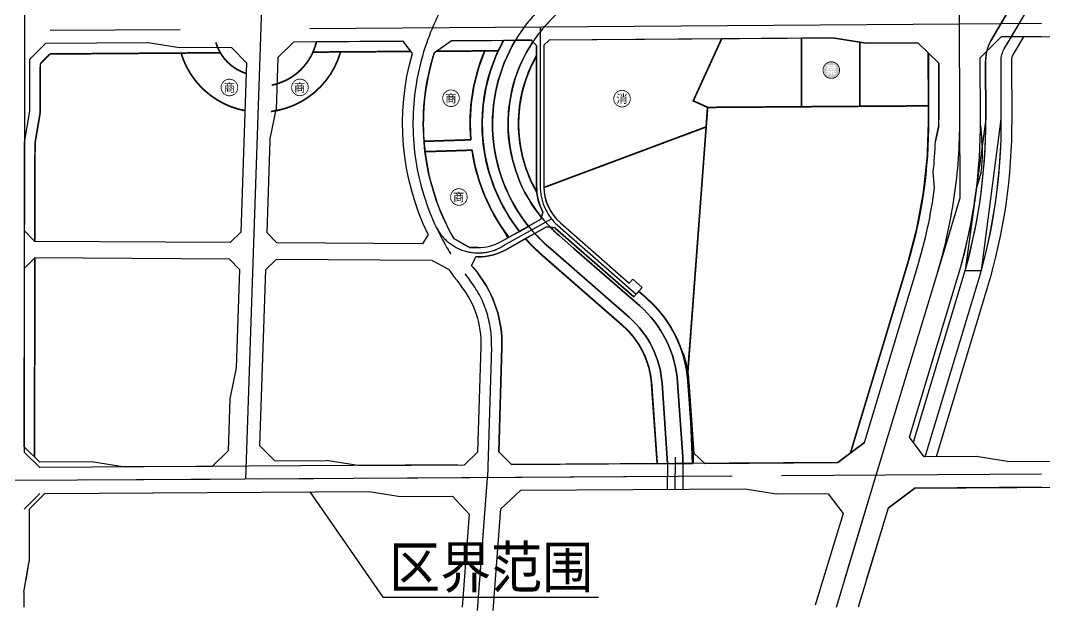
# Model space of a CAD drawing. Header units: inches. Extents: x 14633 to 228805, y -943 to 210487.
# Drawn here: x 216483 to 217468, y 204334 to 204903 of the extents above; entities that cross this region are included whole.
import ezdxf

# ---------------------------------------------------------------- set-up
doc = ezdxf.new("R2010")
doc.units = ezdxf.units.IN
doc.header["$LTSCALE"] = 10
doc.header["$MEASUREMENT"] = 0
doc.linetypes.add('CENTER', pattern=[2, 1.25, -0.25, 0.25, -0.25])
doc.linetypes.add('DASHEDX2', pattern=[1.5, 1, -0.5])
for name, color, linetype in [('0符号', 7, 'Continuous'), ('1名称', 7, 'Continuous'), ('1地块界线', 7, 'DASHEDX2'), ('1河流-岸线', 4, 'Continuous'), ('1河道中心线', 3, 'Continuous'), ('1道路中线', 7, 'CENTER'), ('1道路红线', 7, 'Continuous'), ('B-C', 233, 'Continuous'), ('B-C21', 220, 'Continuous'), ('B-E1', 151, 'Continuous'), ('B-G12', 102, 'Continuous'), ('B-G22', 122, 'Continuous'), ('B-R21', 51, 'Continuous'), ('B-R22', 21, 'Continuous'), ('B-R22-N', 21, 'Continuous'), ('B-R24', 72, 'Continuous'), ('B-U9', 200, 'Continuous'), ('Error_Layer', 7, 'Continuous'), ('g规划电缆隧道', 1, 'Continuous'), ('绿地-G22', 3, 'Continuous')]:
    doc.layers.add(name, color=color, linetype=linetype)
doc.styles.add('宋体', font='', dxfattribs={"width": 0.9})
doc.styles.add('黑体', font='simhei.ttf')
doc.styles.get('宋体').set_extended_font_data('SimSun')

# ---------------------------------------------------------------- blocks, each defined once
blk = doc.blocks.new('U9-消防站')
at = {"color": 7, "const_width": 0.4}
blk.add_lwpolyline([(2.831574044778677, -2.82527669954834, 102.191606915449), (2.718849657906389, -2.933914882503814, 0.009785539440899585)], format="xyb", close=True, dxfattribs=at)
at = {"color": 7, "style": '黑体'}
blk.add_text('消', height=4, dxfattribs=at).set_placement((-2.802977080490678, -2.081554808175497))
blk = doc.blocks.new('R-农贸市场')
h = blk.add_hatch(color=7)
h.paths.add_polyline_path([(2.718849657875694, -2.933914882519161, 0.009785539440899587), (2.831574044748663, -2.825276699564938, 102.1916069154491)])
h.paths.add_polyline_path([(0.9390161916741135, 2.336235273533816), (0.9390161916741135, 2.516866480719386), (1.661541020416394, 2.5168664807195), (1.661541020416394, 2.33623527353393), (2.3041143312239, 2.33623527353393), (2.3041143312239, 1.767691145999038), (1.661541020416394, 1.767691145999038), (1.661541020416394, 1.587059938813468), (0.9390161916741135, 1.587059938813468), (0.9390161916741135, 1.767691145999038), (-1.015354246726929, 1.767691145999038), (-1.015354246726929, 1.587059938813582), (-1.740840242800004, 1.587059938813582), (-1.740840242800004, 1.767691145999038), (-2.324190206989442, 1.767691145999038), (-2.324190206989442, 2.336235273534044), (-1.740840242800004, 2.336235273534044), (-1.740840242800004, 2.516866480719614), (-1.015354246726929, 2.5168664807195), (-1.015354246726929, 2.336235273533816)], flags=16)
h.paths.add_polyline_path([(1.383191291310709, 1.427156902944375), (1.575667167819915, 1.495263751555399), (1.60527884112912, 1.530797759526308), (2.3041143312239, 1.530797759526308), (2.265619155922195, 1.287982038391533), (2.188628805318444, 1.104389663875168), (2.114599622045603, 1.018515811278689), (1.951735418845487, 0.926719624020393), (1.732609036357985, 0.8882244487185744), (-2.262005693040237, 0.8852632813876653), (-2.262005693040237, 1.427156902944375)], flags=16)
h.paths.add_polyline_path([(0.09508350236455954, 0.698709739540277), (0.09508350236455954, 0.5802630463039122), (0.213530195601038, 0.4973503610384569), (0.515569263353882, 0.4973503610384569), (0.515569263353882, 0.01764125343095202), (-0.1891885614031708, 0.01764125343083833), (-0.4260819478757867, 0.05021409407083866), (-0.5682179797593108, 0.1449714486599305), (-0.6126354897230613, 0.295990982536523), (-0.6126354897230613, 0.698709739540277)], flags=16)
h.paths.add_polyline_path([(-1.415111836399774, 0.698709739540277), (-1.415111836399774, 0.5802630463039122), (-1.296665143163409, 0.4973503610384569), (-1.015354246726929, 0.4973503610384569), (-1.015354246726929, 0.01764125343095202), (-1.699383900167732, 0.01764125343095202), (-1.936277286640006, 0.05021409407083866), (-2.078413318523758, 0.1449714486600442), (-2.122830828487508, 0.295990982536523), (-2.122830828487508, 0.698709739540277)], flags=16)
h.paths.add_polyline_path([(0.9182880203577497, 0.4973503610384569), (1.217365920779798, 0.4973503610384569), (1.321006777361617, 0.5802630463039122), (1.321006777361617, 0.698709739540277), (2.025764602118329, 0.698709739540277), (2.025764602118329, 0.295990982536523), (1.978385924823783, 0.1420102813292488), (1.833288725609123, 0.04725292674004322), (1.605278841129461, 0.01764125343083833), (0.9182880203577497, 0.01764125343095202)], flags=16)
h.paths.add_polyline_path([(0.3527050601538804, -0.08599960315098087), (0.3527050601537667, -0.3258541569547333), (2.286347327238445, -0.3258541569547333), (2.286347327238445, -0.8884759498276935), (0.3527050601537667, -0.8884759498276935), (0.3527050601538804, -2.117360392155661), (-0.3698197685883997, -2.117360392155661), (-0.3698197685883997, -0.8884759498276935), (-2.303462035672965, -0.8884759498276935), (-2.303462035672965, -0.3258541569547333), (-0.3698197685883997, -0.3258541569547333), (-0.3698197685883997, -0.08599960315098087)], flags=16)
h.paths.add_polyline_path([(-0.7162763463048805, -1.110563499645991), (-0.9768590714251104, -1.830127161057476), (-1.08049992800693, -1.972263192941114), (-1.252247633199886, -2.055175878206569), (-1.477296350348411, -2.081826384184751), (-2.1850153424366, -2.081826384184751), (-2.1850153424366, -1.554738599282587), (-1.740840242800004, -1.554738599282587), (-1.628315884225458, -1.483670583340995), (-1.477296350348979, -1.110563499645991)], flags=16)
h.paths.add_polyline_path([(0.6754722992230882, -1.110563499645991), (1.439453470598096, -1.110563499645991), (1.543094327179915, -1.394835563413494), (1.667463355078212, -1.531049260635427), (1.70299736304969, -1.534010427966336), (2.126444291369353, -1.534010427966223), (2.126444291369353, -2.081826384184751), (1.341734948677868, -2.081826384184751), (1.131492068183206, -2.046292376213728), (0.9804725343069549, -1.936729184970091), (0.8975598490413859, -1.776826149100657)], flags=16)
at = {"color": 7, "const_width": 0.4}
blk.add_lwpolyline([(2.831574044748663, -2.825276699564938, 102.191606915449), (2.718849657875694, -2.933914882519161, 0.009785539440899585)], format="xyb", close=True, dxfattribs=at)

msp = doc.modelspace()

# ---------------------------------------------------------------- linework, layer by layer
at = {"layer": '0符号', "color": 8, "const_width": 0.7999999999999999}
for points in [[(216689.7356100708, 204832.3364840958, 102.191606915449), (216689.5101612738, 204832.1192077541, 0.009785539440899585)], [(216757.5972609746, 204832.4438478047, 102.191606915449), (216757.3718121775, 204832.226571463, 0.009785539440899585)], [(216902.9811418066, 204821.984782867, 102.191606915449), (216902.7556930096, 204821.7675065252, 0.009785539440899585)], [(216910.5704234445, 204726.8544856083, 102.191606915449), (216910.3449746475, 204726.6372092666, 0.009785539440899585)]]:
    msp.add_lwpolyline(points, format="xyb", close=True, dxfattribs=at)
at = {"layer": '1地块界线', "color": 8, "ltscale": 20, "const_width": 1.6, "flags": 128}
for points in [[(216947.7768521766, 204883.3495805004, 0.3003212768194372), (216963.1215958853, 204699.4200624277)], [(216670.9762884181, 204881.406147008, 0.2466108556702925), (216700.1683472338, 204851.4255988281)], [(216724.8063776701, 204840.2581952106, 0.296490186618853), (216767.7636572453, 204882.0856969759)], [(216916.3662510301, 204787.5941858488, -0.1221719679195241), (216929.7621982042, 204873.2228520524)], [(216637.5056024866, 204871.1709008252, 0.2789438359681304), (216698.9635859801, 204815.6575208301)], [(216723.9494165806, 204814.8159335186, 0.3010005241659656), (216791.0433435173, 204872.2488985872)], [(216979.6752540324, 204868.6871488628, 0.2665932928710775), (216979.9947978953, 204736.768815791, 0.2665932928710775)], [(217281.7141837722, 204485.9551103515), (217336.6608851239, 204668.0085587711, 0.07440860931573548), (217356.9176235776, 204807.1395723825), (217356.6635652937, 204871.2201223933)], [(216952.9703225593, 204693.6938363863, -0.128635227667514), (216917.5260293065, 204777.6264999269, -0.128635227667514)], [(216968.9735177573, 204692.3879217042, 0.03275106608001721), (216984.4954402609, 204676.9107359415), (216986.3645884059, 204675.276398321), (217062.418190306, 204608.7769808774, -0.1982021969813664), (217090.4134698483, 204552.4120680613), (217095.7664791406, 204475.6858781482)], [(217077.9296085532, 204641.706675482), (217085.4565329651, 204635.1253160718, -0.1982021969813664), (217125.3285977678, 204554.8480160004), (217130.3881892731, 204482.3274658726)]]:
    msp.add_lwpolyline(points, format="xyb", dxfattribs=at)
for points in [[(217144.2927226496, 204818.8176421794), (217130.4632876101, 204825.1351172378), (217157.7298362303, 204884.8236730944)], [(217234.4664630654, 204885.3624448754), (217234.4664630654, 204819.4507578863)], [(216883.6050019465, 204872.898779587), (216942.7204131515, 204873.3138324629)], [(217290.8043493165, 204881.7269699653), (217290.8043493165, 204819.8463098564)], [(216502.0968594672, 204861.017776023), (216511.3135869989, 204870.2848990553)], [(216675.3042903431, 204871.4362876978), (216511.3135869989, 204870.2848990553)], [(216764.4603858024, 204872.062258034), (216858.7351002161, 204872.7241665034)], [(216502.0236157766, 204814.3073581641), (216502.0968594672, 204861.017776023)], [(216496.9765685023, 204784.3073581641), (216502.0236157766, 204814.3073581641)], [(217356.8654066573, 204820.3101288443), (217144.2927226496, 204818.8176421794), (217124.8647062462, 204559.9145022566)], [(216986.6851492257, 204741.648154537), (217142.8835113792, 204800.0381015847)], [(216916.3662510301, 204787.5941858488), (216871.3341941769, 204786.1359721164)], [(216496.8283594954, 204689.788573129), (216496.9765685023, 204784.3073581641)], [(216872.3258108587, 204776.1628408393), (216917.5260293065, 204777.6264999269)], [(216496.5024658394, 204481.9532123843), (216496.803270677, 204673.7884346201)], [(217130.3881892731, 204482.3274658726), (217130.3780370636, 204475.9014497647)]]:
    msp.add_lwpolyline(points, dxfattribs=at)
at = {"layer": '1河流-岸线', "color": 8, "ltscale": 2}
for p, q in [((217416.8717896284, 204882.8622093851), (217433.8736077467, 204911.7631116152)), ((217411.917435675, 204807.3585554729), (217411.6939883872, 204863.6991608623)), ((217411.9171913209, 204807.3576275615), (217411.6939883872, 204863.6991608623)), ((217411.9171913209, 204807.3576275615), (217411.6939883872, 204863.6991608623)), ((217411.9171913209, 204807.3576275615), (217411.6939883872, 204863.6991608623)), ((217411.9171913209, 204807.3576275615), (217411.6939883872, 204863.6991608623)), ((217411.9171913209, 204807.3576275615), (217411.6939883872, 204863.6991608623)), ((217342.2967605242, 204496.3326339331), (217389.314935783, 204652.1167071109)), ((217342.2967605242, 204496.3326339331), (217389.314935783, 204652.1167071109)), ((217342.2967605242, 204496.3326339331), (217389.314935783, 204652.1167071109)), ((217342.2967605242, 204496.3326339331), (217389.314935783, 204652.1167071109)), ((217342.2967605242, 204496.3326339331), (217389.314935783, 204652.1167071109))]:
    msp.add_line(p, q, dxfattribs=at)
at = {"layer": '1河流-岸线', "color": 8, "linetype": 'DASHEDX2', "ltscale": 6}
for points in [[(217436.8272791405, 204916.7839727713), (217433.8736077467, 204911.7631116152), (217416.8717896284, 204882.8622093851, 0.07340951056448357), (217412.7564735857, 204872.7123650798)], [(217436.8272791405, 204916.7839727713), (217433.8736077467, 204911.7631116152), (217416.8717896284, 204882.8622093851, 0.07340951056448357), (217412.7564735857, 204872.7123650798)], [(217436.8272791405, 204916.7839727713), (217433.8736077467, 204911.7631116152), (217416.8717896284, 204882.8622093851, 0.07340951056448357), (217412.7564735857, 204872.7123650798)], [(217436.8272791405, 204916.7839727713), (217433.8736077467, 204911.7631116152), (217416.8717896284, 204882.8622093851, 0.07340951056448357), (217412.7564735857, 204872.7123650798)], [(217436.8272791405, 204916.7839727713), (217433.8736077467, 204911.7631116152), (217416.8717896284, 204882.8622093851, 0.07340951056448357), (217412.7564735857, 204872.7123650798)], [(216977.8556130282, 204908.5613814823, 0.04967763844945286), (216959.3318630609, 204883.4307089304, 0.03988020844759594)], [(216999.1849636806, 204908.7111361428, 0.06202449002705668), (216976.1792063911, 204882.045128956, 0.05461177717867519)]]:
    msp.add_lwpolyline(points, format="xyb", dxfattribs=at)
for points in [[(217436.5804886602, 204886.7815006181), (217451.3488456295, 204911.885806399), (217454.3025170234, 204916.9066675551)], [(217436.5804886602, 204886.7815006181), (217451.3488456295, 204911.885806399), (217454.3025170234, 204916.9066675551)], [(217436.5804886602, 204886.7815006181), (217451.3488456295, 204911.885806399), (217454.3025170234, 204916.9066675551)], [(217436.5804886602, 204886.7815006181), (217451.3488456295, 204911.885806399), (217454.3025170234, 204916.9066675551)], [(217436.5804886602, 204886.7815006181), (217451.3488456295, 204911.885806399), (217454.3025170234, 204916.9066675551)], [(217120.3876388111, 204481.9869407972), (217120.3384285149, 204450.8384350463)], [(217120.3876388111, 204481.9869407972), (217120.3384285149, 204450.8384350463)], [(217105.7864332304, 204475.7482855586), (217105.3348867628, 204450.744988292)], [(217105.7864332304, 204475.7482855586), (217105.3348867628, 204450.744988292)]]:
    msp.add_lwpolyline(points, dxfattribs=at)
at = {"layer": '1河流-岸线', "color": 8, "ltscale": 2}
msp.add_lwpolyline([(217407.7018631242, 204661.7988623981, 0.0676855182282668), (217426.9173177073, 204807.4180451241), (217426.6938704194, 204863.7586505134, -0.1347373671363587), (217429.8005511642, 204875.2564796271), (217451.3488456295, 204911.885806399)], format="xyb", dxfattribs=at)
at = {"layer": '1河流-岸线', "color": 8, "ltscale": 4}
msp.add_lwpolyline([(217353.7276724735, 204482.2929746217), (217403.6751314172, 204647.7825657488, 0.07440783879168304), (217426.917080053, 204807.4154266751), (217426.6938700268, 204863.7587495635, -0.1347362465906269), (217429.8005511642, 204875.2564796271), (217436.5862779325, 204886.7913416359)], format="xyb", dxfattribs=at)
msp.add_lwpolyline([(217353.7276724735, 204482.2929746217), (217403.6751314172, 204647.7825657488, 0.07440783879168304), (217426.917080053, 204807.4154266751), (217426.6938700268, 204863.7587495635, -0.1347362465906269), (217429.8005511642, 204875.2564796271), (217436.5862779325, 204886.7913416359)], format="xyb", dxfattribs=at)
msp.add_lwpolyline([(217353.7276724735, 204482.2929746217), (217403.6751314172, 204647.7825657488, 0.07440783879168304), (217426.917080053, 204807.4154266751), (217426.6938700268, 204863.7587495635, -0.1347362465906269), (217429.8005511642, 204875.2564796271), (217436.5862779325, 204886.7913416359)], format="xyb", dxfattribs=at)
msp.add_lwpolyline([(217353.7276724735, 204482.2929746217), (217403.6751314172, 204647.7825657488, 0.07440783879168304), (217426.917080053, 204807.4154266751), (217426.6938700268, 204863.7587495635, -0.1347362465906269), (217429.8005511642, 204875.2564796271), (217436.5862779325, 204886.7913416359)], format="xyb", dxfattribs=at)
msp.add_lwpolyline([(217353.7276724735, 204482.2929746217), (217403.6751314172, 204647.7825657488, 0.07440783879168304), (217426.917080053, 204807.4154266751), (217426.6938700268, 204863.7587495635, -0.1347362465906269), (217429.8005511642, 204875.2564796271), (217436.5862779325, 204886.7913416359)], format="xyb", dxfattribs=at)
at = {"layer": '1河流-岸线', "color": 8}
for points in [[(216959.3318630609, 204883.4307089304, 0.3616998826867211), (216991.0778238778, 204684.4388317113), (216992.9469720228, 204682.8044940908)], [(216976.2175395926, 204882.1026048581, 0.3766189184033908), (217000.9513993031, 204695.7309753661), (217015.8929113893, 204682.6664810537)], [(216992.9469720228, 204682.8044940908), (217069.0005739229, 204616.3050766472, -0.1982021969813657), (217100.3892206824, 204553.1080531867), (217105.7864332304, 204475.7482855586)], [(217015.8929113893, 204682.6664810537), (217078.8741493482, 204627.597220302, -0.1982021969813649), (217115.3528469336, 204554.1520308749), (217120.3876388111, 204481.9869407972)]]:
    msp.add_lwpolyline(points, format="xyb", dxfattribs=at)
at = {"layer": '1河流-岸线', "color": 8, "ltscale": 2}
for centre, radius, start, end in [((217449.1936934678, 204863.8478849901), 37.49999999999877, 149.5325589743327, 180.2272343242804), ((217449.1936934678, 204863.8478849901), 37.49999999999877, 166.3266551812241, 180.2272343242804), ((217449.1936934678, 204863.8478849901), 37.49999999999877, 166.3266551812241, 180.2272343242804), ((217449.1936934678, 204863.8478849901), 37.49999999999877, 166.3266551812241, 180.2272343242804), ((217449.1936934678, 204863.8478849901), 37.49999999999877, 166.3266551812241, 180.2272343242804), ((217449.1936934678, 204863.8478849901), 37.49999999999877, 166.3266551812241, 180.2272343242804), ((216881.9213567046, 204805.2563685642), 529.9999999999945, 343.2053289571688, 0.2271577125022661), ((216881.9213567046, 204805.2563685642), 529.9999999999945, 343.2053289571688, 0.2271577125022661), ((216881.9213567046, 204805.2563685642), 529.9999999999945, 343.2053289571688, 0.2271577125022661), ((216881.9213567046, 204805.2563685642), 529.9999999999945, 343.2053289571688, 0.2271577125022661), ((216881.9213567046, 204805.2563685642), 529.9999999999945, 343.2053289571688, 0.2271577125022661), ((216881.9216038845, 204805.2565877978), 529.9999999843684, 344.2832689303614, 0.2272343242804021)]:
    msp.add_arc(centre, radius, start, end, dxfattribs=at)
at = {"layer": '1河道中心线', "color": 8, "linetype": 'CENTER', "ltscale": 20}
msp.add_lwpolyline([(217112.887648171, 204481.9987897367), (217112.8384378747, 204450.8502839859)], dxfattribs=at)
at = {"layer": '1道路中线', "color": 8, "ltscale": 50}
for p, q in [((217386.554, 204898.915), (217381.953, 205409.329)), ((217386.554, 204898.915), (217381.953, 205409.329)), ((217386.554, 204898.915), (217381.953, 205409.329)), ((217386.554, 204898.915), (217381.953, 205409.329)), ((217386.554, 204898.915), (217381.953, 205409.329)), ((217386.554, 204898.915), (217381.953, 205409.329)), ((217465.5, 204899.4848544837), (217386.5538596618, 204898.9305684885)), ((217465.5, 204899.4848544837), (217386.5538596618, 204898.9305684885)), ((217465.5, 204899.4848544837), (217386.5538596618, 204898.9305684885)), ((217465.5, 204899.4848544837), (217386.5538596618, 204898.9305684885)), ((217387.217, 204731.688), (217386.554, 204898.915)), ((217387.217, 204731.688), (217386.554, 204898.915)), ((217387.217, 204731.688), (217386.554, 204898.915)), ((217387.217, 204731.688), (217386.554, 204898.915)), ((217387.217, 204731.688), (217386.554, 204898.915)), ((217387.217, 204731.688), (217386.554, 204898.915)), ((217366.0350228153, 204661.5063167974), (217387.217, 204731.688)), ((217167.728984182, 204463.6338407077), (216473.9669372764, 204459.3128735241)), ((216922.9091255188, 204334.225644951), (216932.5099444222, 204462.1688229019))]:
    msp.add_line(p, q, dxfattribs=at)
at = {"layer": '1道路中线', "color": 8, "linetype": 'CENTER', "ltscale": 20}
for p, q in [((216983.1752540324, 204896.0984229117), (216983.1752540324, 204742.6074016691)), ((217306.5748841594, 204464.4986164332), (217387.217, 204731.688)), ((217306.5748841594, 204464.4986164332), (217387.217, 204731.688)), ((216947.9135243711, 204685.6747759354), (216993.9269507447, 204711.6304636499)), ((217000.2633359478, 204704.9669228199), (217075.6257742872, 204639.0718419625)), ((216910.6555048959, 204658.5109252106), (216915.0938491072, 204652.8436357869)), ((216936.3184289082, 204588.1650094363), (216932.5099444222, 204462.1688229019)), ((217465.4221610541, 204465.4879669947), (216473.9669372764, 204459.3128735241)), ((217465.4221610541, 204465.4879669947), (216473.9669372764, 204459.3128735241)), ((217465.4221610541, 204465.4879669947), (216473.9669372764, 204459.3128735241)), ((217465.4221610541, 204465.4879669947), (216473.9669372764, 204459.3128735241)), ((217465.4221610541, 204465.4879669947), (216473.9669372764, 204459.3128735241)), ((216922.9091255188, 204334.225644951), (216932.5099444222, 204462.1688229019)), ((216922.9091255188, 204334.225644951), (216932.5099444222, 204462.1688229019)), ((216922.9091255188, 204334.225644951), (216932.5099444222, 204462.1688229019)), ((216922.9091255188, 204334.225644951), (216932.5099444222, 204462.1688229019)), ((216925.1100375239, 204363.5556093173), (216932.5099444222, 204462.1688229019)), ((217268.2303402109, 204337.4540353909), (217306.5748841594, 204464.4986164332)), ((217268.2303402109, 204337.4540353909), (217306.5748841594, 204464.4986164332)), ((217268.2303402109, 204337.4540353909), (217306.5748841594, 204464.4986164332)), ((217268.2303402109, 204337.4540353909), (217306.5748841594, 204464.4986164332)), ((217276.1083066722, 204363.5556093173), (217306.5748841594, 204464.4986164332))]:
    msp.add_line(p, q, dxfattribs=at)
at = {"layer": '1道路中线', "color": 8, "ltscale": 50}
for points in [[(216738.0850924673, 205605.8112278399), (216716.6608369743, 204969.7479089211), (216699.5153833921, 204460.7176598458)], [(217386.5538596618, 204898.9305684885), (216474.6463147806, 204892.5280104855)]]:
    msp.add_lwpolyline(points, dxfattribs=at)
at = {"layer": '1道路中线', "color": 8, "linetype": 'CENTER', "ltscale": 20}
for centre, radius, start, end in [((217095.6704595955, 204803.4055991552), 235.0000000000007, 151.3312899391364, 218.0663122585324), ((216923.5912324862, 204724.2569775599), 45.60877289220857, 206.4814452361958, 302.2274078095147), ((216836.3640811498, 204591.1863277255), 100.000000000001, 358.2686486604251, 38.06631225853245)]:
    msp.add_arc(centre, radius, start, end, dxfattribs=at)
at = {"layer": '1道路中线', "color": 8, "ltscale": 50}
for centre, radius, start, end in [((216881.9213567046, 204805.2563685642), 504.9999999999989, 343.2053289571688, 0.2271577125022661), ((216881.9213567046, 204805.2563685642), 504.9999999999989, 343.2053289571688, 0.2271577125022661), ((217033.1752540324, 204742.6074016691), 50, 180, 228.834341768829)]:
    msp.add_arc(centre, radius, start, end, dxfattribs=at)
at = {"layer": '1道路红线', "color": 8}
for p, q in [((216486.968073166, 204965.1844866997), (216486.5582270107, 204486.8237370218)), ((217406.6824475691, 204866.5566048675), (217426.6026548575, 204886.6978567339)), ((217465.5, 204886.9728854411), (217426.6026548575, 204886.6978567339)), ((217406.9172306169, 204807.3378043635), (217406.6824475691, 204866.5566048675)), ((217406.9075528572, 204801.449289741), (217408.3114008025, 204786.2008587795)), ((217407.6609558407, 204756.4519230684), (217403.0275197538, 204741.4334351306)), ((217295.2029307839, 204496.038951658), (217346.2342603062, 204665.1182380448)), ((217338.576108273, 204501.3095610762), (217384.5282039048, 204653.5614208982)), ((217295.2029307839, 204496.038951658), (217269.4244176705, 204476.7674741463)), ((216486.5582270107, 204486.8237370218), (216501.4774275535, 204471.9844599156)), ((217402.795895867, 204482.5985396482), (217352.7968653361, 204482.2871781593)), ((217432.8264503343, 204477.7854534884), (217402.795895867, 204482.5985396482)), ((216903.3994820606, 204474.4877562773), (216501.4774275535, 204471.9844599156)), ((217269.4244176705, 204476.7674741463), (216963.4973131183, 204474.8620643804)), ((217432.8280139019, 204477.7852028908), (217634.2145633237, 204479.0395013569)), ((217180.3249668367, 204451.2120499835), (216964.1203245425, 204449.8654597967)), ((217210.3540116709, 204446.3992668675), (217180.3234476571, 204451.2122934638)), ((217317.946179802, 204432.9582771118), (217343.7246929153, 204452.2297546235)), ((217343.7251280985, 204452.230103579), (217317.9466032218, 204432.9586488301)), ((217343.7246929153, 204452.2297546235), (217626.654732549, 204453.9919314707)), ((217465.5, 204452.988438391), (217343.7251280985, 204452.230103579)), ((216486.4434470742, 204431.8904242346), (216501.4560077207, 204446.9838416124)), ((216491.4434755907, 204431.9215659773), (216506.4560362372, 204447.014983355)), ((216506.4560362372, 204447.014983355), (216818.6176536167, 204448.9592236182)), ((216818.6176536167, 204448.9592236182), (216848.6482127165, 204444.1461663615)), ((216848.6482127165, 204444.1461663614), (216898.6472429476, 204444.457575972)), ((216914.8373903438, 204427.1156331081), (216898.6472429476, 204444.457575972)), ((216945.3111856054, 204432.3055447502), (216964.1203592597, 204449.8654922082)), ((217260.3530415841, 204446.710727526), (217210.3540116709, 204446.3992668675)), ((217260.3530415841, 204446.710727526), (217274.573740885, 204427.6884016361)), ((216491.4434755907, 204431.9215659773), (216491.4006370003, 204381.9215843288)), ((216937.9503313905, 204334.2127580651), (216945.3111856054, 204432.3055447502)), ((217317.9466032218, 204432.9586488301), (217289.1214394909, 204337.4540353909)), ((216914.8373903438, 204427.1156331081), (216908.1092100996, 204337.4540353909)), ((217274.5735271238, 204427.6886875738), (217247.8827162745, 204339.2554977328)), ((216486.3749356811, 204351.9258791987), (216491.4006370003, 204381.9215843288)), ((216486.3749356811, 204351.9258791986), (216486.3625366088, 204337.4540353909))]:
    msp.add_line(p, q, dxfattribs=at)
for points in [[(217266.5910761455, 204885.5879944412), (216991.6751307987, 204883.6577929686)], [(217266.591079535, 204885.5879939007), (217296.6254445925, 204880.7987438978)], [(217406.9172306169, 204807.3378043635), (217406.6823897654, 204866.5711845821), (217426.6026040377, 204886.71144524), (217673.2604761995, 204888.4432462318)], [(217406.6824475691, 204866.5566048675), (217426.6026548575, 204886.6978567339)], [(217406.6824475691, 204866.5566048675), (217426.6026548575, 204886.6978567339)], [(217406.6824475691, 204866.5566048675), (217426.6026548575, 204886.6978567339)], [(217406.6824475691, 204866.5566048675), (217426.6026548575, 204886.6978567339)], [(217465.5, 204886.9728854411), (217426.6026548575, 204886.6978567339)], [(217465.5, 204886.9728854411), (217426.6026548575, 204886.6978567339)], [(217465.5, 204886.9728854411), (217426.6026548575, 204886.6978567339)], [(217465.5, 204886.9728854411), (217426.6026548575, 204886.6978567339)], [(216492.1033273658, 204865.1504527141), (216507.1264781996, 204880.2557475847)], [(216605.9840936888, 204880.9498328796), (216507.1264781996, 204880.2557475847)], [(216636.0184587238, 204876.1605827356), (216605.9840936888, 204880.9498328796)], [(216686.0172263872, 204876.5116271061), (216636.0184587238, 204876.1605827356)], [(216700.5119042993, 204861.6254420569), (216686.0172263872, 204876.5116271061)], [(216746.2090571366, 204881.9343608255), (216730.7044744508, 204866.837549154)], [(216746.2090571366, 204881.9343608255), (216851.37819573, 204882.6727597056)], [(216860.1321723038, 204870.8349341638), (216851.37819573, 204882.6727597056)], [(216897.684923968, 204882.9978820441), (216881.0948414433, 204871.0983173353)], [(216897.684923968, 204882.9978820441), (216974.675377266, 204883.5384366713)], [(216974.675377266, 204883.5384366713), (216979.6752540324, 204878.5735411083)], [(216979.6752540324, 204878.5735411083), (216979.6752540324, 204742.6074016691)], [(216991.6751307987, 204883.6577929686), (216986.6752540324, 204878.6226885315)], [(216986.6752540324, 204878.6226885315), (216986.6752540324, 204742.6074016691)], [(217296.6254445925, 204880.7987438978), (217346.6242122542, 204881.1497885033)], [(217296.6254445925, 204880.7987438978), (217346.6242122542, 204881.1497885033)], [(217366.7030121112, 204861.2903635298), (217346.6242122542, 204881.1497885033)], [(217366.7030121112, 204861.2903635298), (217346.6242122542, 204881.1497885033)], [(216492.0249254802, 204815.1504485096), (216492.1033273658, 204865.1504527141)], [(216730.7044744508, 204866.837549154), (216729.0212998278, 204816.865887953)], [(217406.9172306169, 204807.3378043635), (217406.6824475691, 204866.5566048675)], [(217406.9172306169, 204807.3378043635), (217406.6824475691, 204866.5566048675)], [(217406.9172306169, 204807.3378043635), (217406.6824475691, 204866.5566048675)], [(217406.9172306169, 204807.3378043635), (217406.6824475691, 204866.5566048675)], [(216700.5119042993, 204861.6254420569), (216695.0205459256, 204698.5928627593)], [(217366.7030121112, 204861.2903635298), (217366.9175449855, 204807.1792187788)], [(217366.7030682892, 204861.2761938807), (217366.9175449855, 204807.1792187788)], [(216486.977878206, 204785.1504485096), (216492.0249254802, 204815.1504485096)], [(216723.014228934, 204787.0512086947), (216729.0212998278, 204816.865887953)], [(217366.9051434646, 204801.2906933575), (217363.5475536454, 204786.2772637301)], [(217406.9075528572, 204801.449289741), (217408.3114008025, 204786.2008587795)], [(217406.9075528572, 204801.449289741), (217408.3114008025, 204786.2008587795)], [(217406.9075528572, 204801.449289741), (217408.3114008025, 204786.2008587795)], [(217406.9075528572, 204801.449289741), (217408.3114008025, 204786.2008587795)], [(216486.8441218703, 204699.8487073836), (216486.977878206, 204785.1504485096)], [(216723.014228934, 204787.0512086947), (216720.0296567454, 204698.4424403563)], [(217362.6824095963, 204741.2734800514), (217361.4254755217, 204756.2686146107)], [(217407.6609558407, 204756.4519230684), (217403.0275197538, 204741.4334351306)], [(217407.6609558407, 204756.4519230684), (217403.0275197538, 204741.4334351306)], [(217407.6609558407, 204756.4519230684), (217403.0275197538, 204741.4334351306)], [(217407.6609558407, 204756.4519230684), (217403.0275197538, 204741.4334351306)], [(216985.7183763253, 204717.9073053474), (216983.8697131343, 204711.1238561771)], [(216945.7026180647, 204689.5942010596), (216983.8697131343, 204711.1238561771)], [(217002.5671702138, 204707.6017563393), (217068.8958936293, 204649.6055358223)], [(216486.8441218703, 204699.8487073836), (216496.8282606353, 204689.7885737236)], [(216695.0205459256, 204698.5928627593), (216684.6840918794, 204688.6586764729)], [(216729.6928409424, 204688.3879621624), (216720.0296567454, 204698.4424403563)], [(216950.1244306774, 204681.7553508111), (216989.3351812644, 204703.8737209804)], [(216989.3351812644, 204703.8737209804), (216997.4998405175, 204702.7386812163)], [(216997.9595016819, 204702.3320893004), (217073.3219400213, 204636.4370084431)], [(216684.6840918794, 204688.6586764729), (216496.8282606353, 204689.7885737236)], [(216869.8294956909, 204687.5450816413), (216729.6928409424, 204688.3879621624)], [(216875.2786372798, 204696.3895038406), (216869.8294956909, 204687.5450816413)], [(216915.0727894369, 204683.7728933053), (216899.9481910976, 204692.420043275)], [(216923.0742346557, 204683.7247669794), (216915.0727894369, 204683.7728933053)], [(216486.7876723388, 204663.8485934621), (216496.8031718169, 204673.7884352147)], [(216684.1452699647, 204672.6616279166), (216496.8031718169, 204673.7884352147)], [(216693.8084541617, 204662.6071497226), (216684.1452699647, 204672.6616279166)], [(216729.1540190277, 204672.3909136061), (216718.8175649815, 204662.4567273196)], [(216879.2562529826, 204671.4880930742), (216729.1540190277, 204672.3909136061)], [(216879.2562529826, 204671.4880930742), (216894.8137334837, 204663.1145603262)], [(216921.0495602353, 204674.7367820036), (216916.9466119885, 204666.7206098676)], [(216923.0201032973, 204674.72492977), (216921.0495602353, 204674.7367820036)], [(216486.5180367154, 204491.891220192), (216486.7876723388, 204663.8485934621)], [(216693.8084541617, 204662.6071497226), (216690.6181117891, 204567.8892838621)], [(216718.8175649815, 204662.4567273196), (216713.1196291746, 204493.2910841313)], [(216918.5284816916, 204664.6766560167), (216922.9668259029, 204659.0093665931)], [(217295.2033067474, 204496.0393326254), (217346.2343488801, 204665.1191311966)], [(216902.7825281001, 204652.3451944045), (216907.2208723114, 204646.6779049808)], [(217068.8958936293, 204649.6055358223), (217072.1870854378, 204653.3695837072)], [(217072.1870854378, 204653.3695837072), (217081.2208003616, 204645.4707233669)], [(217338.576108273, 204501.3095610762), (217384.5282039048, 204653.5614208982)], [(217338.576108273, 204501.3095610762), (217384.5282039048, 204653.5614208982)], [(217338.576108273, 204501.3095610762), (217384.5282039048, 204653.5614208982)], [(217338.576108273, 204501.3095610762), (217384.5282039048, 204653.5614208982)], [(217073.3219400213, 204636.4370084431), (217081.2208003616, 204645.4707233669)], [(216943.2719761165, 204487.2280359061), (216946.313863684, 204587.8628776074)], [(216690.6181117891, 204567.8892838621), (216684.6110408953, 204538.0746046038)], [(216684.6110408953, 204538.0746046038), (216682.9278662724, 204488.1029434028)], [(217352.7968653361, 204482.2871781593), (217338.576108273, 204501.3095610762)], [(217352.7968653361, 204482.2871781593), (217338.576108273, 204501.3095610762)], [(217352.7968653361, 204482.2871781593), (217338.576108273, 204501.3095610762)], [(216501.49422525, 204476.9846615157), (216486.5180367154, 204491.891220192)], [(216727.6143858571, 204478.3930086542), (216713.1196291746, 204493.2910841313)], [(217269.4243755153, 204476.7674738837), (217295.2033067474, 204496.0393326254)], [(216682.9278662724, 204488.1029434028), (216667.4232048162, 204473.0180221593)], [(216955.3940688882, 204474.8115948389), (216943.2719761165, 204487.2280359061)], [(217402.795895867, 204482.5985396482), (217352.7968653361, 204482.2871781593)], [(217402.795895867, 204482.5985396482), (217352.7968653361, 204482.2871781593)], [(217402.795895867, 204482.5985396482), (217352.7968653361, 204482.2871781593)], [(217402.795895867, 204482.5985396482), (217352.7968653361, 204482.2871781593)], [(217432.8264503343, 204477.7854534884), (217402.795895867, 204482.5985396482)], [(217432.8264503343, 204477.7854534884), (217402.795895867, 204482.5985396482)], [(217432.8264503343, 204477.7854534884), (217402.795895867, 204482.5985396482)], [(217432.8264503343, 204477.7854534884), (217402.795895867, 204482.5985396482)], [(216551.4932554811, 204477.2960711262), (216501.49422525, 204476.9846615157)], [(216581.5238145808, 204472.4830138695), (216551.4932554811, 204477.2960711262)], [(216667.4232048162, 204473.0180221593), (216581.5238145809, 204472.4830138694)], [(216727.6143858571, 204478.3930086542), (216777.6134160883, 204478.7044182647)], [(216807.643975188, 204473.8913610079), (216777.6134160883, 204478.7044182647)], [(217269.4243755153, 204476.7674738837), (216955.3940688882, 204474.8115948389)], [(217180.3249668367, 204451.2120499835), (216964.1203245425, 204449.8654597967)], [(217180.3249668367, 204451.2120499835), (216964.1203245425, 204449.8654597967)], [(217180.3249668367, 204451.2120499835), (216964.1203245425, 204449.8654597967)], [(217180.3249668367, 204451.2120499835), (216964.1203245425, 204449.8654597967)], [(217210.3540116709, 204446.3992668675), (217180.3234476571, 204451.2122934638)], [(217210.3540116709, 204446.3992668675), (217180.3234476571, 204451.2122934638)], [(217210.3540116709, 204446.3992668675), (217180.3234476571, 204451.2122934638)], [(217210.3540116709, 204446.3992668675), (217180.3234476571, 204451.2122934638)], [(217343.7251280985, 204452.230103579), (217317.9466032218, 204432.9586488301)], [(217343.7251280985, 204452.230103579), (217317.9466032218, 204432.9586488301)], [(217343.7251280985, 204452.230103579), (217317.9466032218, 204432.9586488301)], [(217343.7251280985, 204452.230103579), (217317.9466032218, 204432.9586488301)], [(217465.5, 204452.988438391), (217343.7251280985, 204452.230103579)], [(217465.5, 204452.988438391), (217343.7251280985, 204452.230103579)], [(217465.5, 204452.988438391), (217343.7251280985, 204452.230103579)], [(217465.5, 204452.988438391), (217343.7251280985, 204452.230103579)], [(216491.4434755907, 204431.9215659773), (216506.4560362372, 204447.014983355)], [(216491.4434755907, 204431.9215659773), (216506.4560362372, 204447.014983355)], [(216491.4434755907, 204431.9215659773), (216506.4560362372, 204447.014983355)], [(216491.4434755907, 204431.9215659773), (216506.4560362372, 204447.014983355)], [(216506.4560362372, 204447.014983355), (216818.6176536167, 204448.9592236182)], [(216506.4560362372, 204447.014983355), (216818.6176536167, 204448.9592236182)], [(216506.4560362372, 204447.014983355), (216818.6176536167, 204448.9592236182)], [(216506.4560362372, 204447.014983355), (216818.6176536167, 204448.9592236182)], [(216818.6176536167, 204448.9592236182), (216848.6482127165, 204444.1461663615)], [(216818.6176536167, 204448.9592236182), (216848.6482127165, 204444.1461663615)], [(216818.6176536167, 204448.9592236182), (216848.6482127165, 204444.1461663615)], [(216818.6176536167, 204448.9592236182), (216848.6482127165, 204444.1461663615)], [(216848.6482127165, 204444.1461663614), (216898.6472429476, 204444.457575972)], [(216848.6482127165, 204444.1461663614), (216898.6472429476, 204444.457575972)], [(216848.6482127165, 204444.1461663614), (216898.6472429476, 204444.457575972)], [(216848.6482127165, 204444.1461663614), (216898.6472429476, 204444.457575972)], [(216914.8373903438, 204427.1156331081), (216898.6472429476, 204444.457575972)], [(216914.8373903438, 204427.1156331081), (216898.6472429476, 204444.457575972)], [(216914.8373903438, 204427.1156331081), (216898.6472429476, 204444.457575972)], [(216914.8373903438, 204427.1156331081), (216898.6472429476, 204444.457575972)], [(216945.3111856054, 204432.3055447502), (216964.1203592597, 204449.8654922082)], [(216945.3111856054, 204432.3055447502), (216964.1203592597, 204449.8654922082)], [(216945.3111856054, 204432.3055447502), (216964.1203592597, 204449.8654922082)], [(216945.3111856054, 204432.3055447502), (216964.1203592597, 204449.8654922082)], [(217260.3530415841, 204446.710727526), (217210.3540116709, 204446.3992668675)], [(217260.3530415841, 204446.710727526), (217210.3540116709, 204446.3992668675)], [(217260.3530415841, 204446.710727526), (217210.3540116709, 204446.3992668675)], [(217260.3530415841, 204446.710727526), (217210.3540116709, 204446.3992668675)], [(217260.3530415841, 204446.710727526), (217274.573740885, 204427.6884016361)], [(217260.3530415841, 204446.710727526), (217274.573740885, 204427.6884016361)], [(217260.3530415841, 204446.710727526), (217274.573740885, 204427.6884016361)], [(217260.3530415841, 204446.710727526), (217274.573740885, 204427.6884016361)], [(216491.4434755907, 204431.9215659773), (216491.4006370003, 204381.9215843288)], [(216491.4434755907, 204431.9215659773), (216491.4006370003, 204381.9215843288)], [(216491.4434755907, 204431.9215659773), (216491.4006370003, 204381.9215843288)], [(216491.4434755907, 204431.9215659773), (216491.4006370003, 204381.9215843288)], [(217317.9466032218, 204432.9586488301), (217289.1214394909, 204337.4540353909)], [(217317.9466032218, 204432.9586488301), (217289.1214394909, 204337.4540353909)], [(217317.9466032218, 204432.9586488301), (217289.1214394909, 204337.4540353909)], [(217317.9466032218, 204432.9586488301), (217296.9994059573, 204363.5556093173)], [(216914.8373903438, 204427.1156331081), (216908.1092100996, 204337.4540353909)], [(216914.8373903438, 204427.1156331081), (216908.1092100996, 204337.4540353909)], [(216914.8373903438, 204427.1156331081), (216908.1092100996, 204337.4540353909)], [(216486.3749356811, 204351.9258791987), (216491.4006370003, 204381.9215843288)], [(216486.3749356811, 204351.9258791987), (216491.4006370003, 204381.9215843288)], [(216486.3749356811, 204351.9258791987), (216491.4006370003, 204381.9215843288)], [(216488.3234663039, 204363.5556093173), (216491.4006370003, 204381.9215843288)], [(216486.3749356811, 204351.9258791986), (216486.3625366088, 204337.4540353909)], [(216486.3749356811, 204351.9258791986), (216486.3625366088, 204337.4540353909)], [(216486.3749356811, 204351.9258791986), (216486.3625366088, 204337.4540353909)]]:
    msp.add_lwpolyline(points, dxfattribs=at)
for points in [[(216875.2786372803, 204696.3895038397, -0.184775591212807), (216860.1321723038, 204870.8349341638, -0.184775591212807)], [(216899.9481910976, 204692.420043275, -0.2082949973907223), (216881.0948414433, 204871.0983173353)], [(217366.9051434646, 204801.2906933575, 0.003035357079341382), (217366.9175449855, 204807.1792187789)], [(217406.9075528572, 204801.4492897407, 0.002804080417313916), (217406.9172306169, 204807.3378043637)], [(217406.9075528572, 204801.4492897407, 0.002804080417313916), (217406.9172306169, 204807.3378043637)], [(217406.9075528572, 204801.4492897407, 0.002804080417313916), (217406.9172306169, 204807.3378043637)], [(217406.9075528572, 204801.4492897407, 0.002804080417313916), (217406.9172306169, 204807.3378043637)], [(217361.4254755217, 204756.2686146103, 0.01560732133140435), (217363.5475536454, 204786.2772637303)], [(217408.837477555, 204771.4421468835, 0.028239689645078), (217408.3114008025, 204786.2008587795)], [(217408.837477555, 204771.4421468835, 0.028239689645078), (217408.3114008025, 204786.2008587795)], [(217408.837477555, 204771.4421468835, 0.028239689645078), (217408.3114008025, 204786.2008587795)], [(217408.837477555, 204771.4421468835, 0.028239689645078), (217408.3114008025, 204786.2008587795)], [(217407.6609558407, 204756.4519230687, 0.007119832080710905), (217408.837477555, 204771.4421468835)], [(217407.6609558407, 204756.4519230687, 0.007119832080710905), (217408.837477555, 204771.4421468835)], [(217407.6609558407, 204756.4519230687, 0.007119832080710905), (217408.837477555, 204771.4421468835)], [(217407.6609558407, 204756.4519230687, 0.007119832080710905), (217408.837477555, 204771.4421468835)], [(216979.6752540324, 204742.6074016691, 0.120552135166581), (216985.7183763253, 204717.9073053474)], [(216986.6752540324, 204742.6074016691, 0.216364506841501), (217002.5671702138, 204707.6017563393)], [(217346.2343488797, 204665.1191311956, 0.04022495799064584), (217362.6824095963, 204741.2734800517)], [(217384.5282039047, 204653.5614208976, 0.04283952068540467), (217403.0275197538, 204741.4334351308)], [(217384.5282039047, 204653.5614208976, 0.04283952068540467), (217403.0275197538, 204741.4334351308)], [(217384.5282039047, 204653.5614208976, 0.04283952068540467), (217403.0275197538, 204741.4334351308)], [(217384.5282039047, 204653.5614208976, 0.04283952068540467), (217403.0275197538, 204741.4334351308)], [(216997.4998405175, 204702.7386812163, 0.002867695623634187), (216997.9595016819, 204702.3320893004)], [(216923.0742346557, 204683.7247669794, 0.1306383249123418), (216945.7026180647, 204689.5942010596)], [(216923.0201032973, 204674.72492977, 0.1306383249123461), (216950.1244306774, 204681.7553508111)], [(216894.8137334837, 204663.1145603264, 0.01367301418147671), (216902.7825281001, 204652.3451944045)], [(216918.5284816916, 204664.6766560168, -0.002871780384022037), (216916.9466119885, 204666.7206098676, -0.002871780384022037)], [(216946.313863684, 204587.8628776074, 0.1754168139061096), (216922.9668259029, 204659.0093665931)], [(217384.5280876414, 204653.5604360036, 0.0005838100801137366), (217384.8809638064, 204654.7345553553)], [(217384.5280876414, 204653.5604360036, 0.0005838100801137366), (217384.8809638064, 204654.7345553553)], [(217384.5280876414, 204653.5604360036, 0.0005838100801137366), (217384.8809638064, 204654.7345553553)], [(217384.5280876414, 204653.5604360036, 0.0005838100801137366), (217384.8809638064, 204654.7345553553)], [(216807.643975188, 204473.8913610079), (216910.381651463, 204474.5312434138), (216923.2590738069, 204487.1033892863), (216926.3229941324, 204588.4671412652, 0.1754168139061137), (216907.2208723114, 204646.6779049808)]]:
    msp.add_lwpolyline(points, format="xyb", dxfattribs=at)
for centre, radius, start, end in [((216881.9213567046, 204805.2563685642), 524.9999999999945, 344.1255338938686, 0.2271577125022661), ((216881.9213567046, 204805.2563685642), 524.9999999999945, 359.5845115040033, 0.2271577125022661), ((217278.0228794528, 204774.1679706629), 130.8429944320138, 358.8062830703897, 5.276623573123164), ((216881.9213567046, 204805.2563685642), 527.9999999999989, 354.6964281137899, 356.3281458586249), ((216881.9213567046, 204805.2563685642), 524.9999999999945, 343.2053289571688, 353.0174243526789), ((216881.9216038689, 204805.2565878), 524.9999999999568, 343.2051916911406, 343.3389910889815)]:
    msp.add_arc(centre, radius, start, end, dxfattribs=at)
at = {"layer": 'B-C', "color": 8}
for points in [[(217142.8835113792, 204800.0381015847), (216986.6851492257, 204741.648154537, 0.2109714225727601), (217002.5671702138, 204707.6017563393), (217068.8958936293, 204649.6055358223), (217072.1870854378, 204653.3695837072), (217081.2208003616, 204645.4707233669), (217077.9296085532, 204641.706675482), (217085.4565329651, 204635.1253160718, -0.1366671372405544), (217120.0478864843, 204582.4046114871), (217120.6471988766, 204582.4612184909, -0.0413686445853202), (217125.1396299875, 204563.5782123535)], [(217062.418190306, 204608.7769808774), (216986.3645884059, 204675.276398321), (216984.4954402609, 204676.9107359415, -0.03275106608001817), (216968.9735177573, 204692.3879217042), (216950.1244306774, 204681.7553508111, -0.1306383249122781), (216923.0201032973, 204674.72492977), (216921.0495602353, 204674.7367820036), (216916.9466119885, 204666.7206098676, 0.002871780383608034), (216918.5284816914, 204664.6766560171), (216922.9668259029, 204659.0093665931, -0.175416813906096), (216946.313863684, 204587.8628776074), (216943.2719761165, 204487.2280359061), (216955.3940688882, 204474.8115948389), (217095.7664791406, 204475.6858781482), (217090.4134698483, 204552.4120680613, 0.1982021969813664)]]:
    msp.add_lwpolyline(points, format="xyb", close=True, dxfattribs=at)
at = {"layer": 'B-C21', "color": 8}
for points in [[(216929.7621982042, 204873.2228520524), (216883.6050019465, 204872.898779587), (216881.0948414433, 204871.0983173353, 0.09589738670667176), (216871.3341941769, 204786.1359721164), (216916.3662510301, 204787.5941858488, -0.1221719679195241)], [(216917.5260293065, 204777.6264999269), (216872.3258108587, 204776.1628408393, 0.09893773885168479), (216899.9481910976, 204692.420043275), (216915.0727894369, 204683.7728933053), (216923.0742346557, 204683.7247669794, 0.1306383249123635), (216945.7026180647, 204689.5942010596), (216951.989942128, 204693.1408141421), (216947.1798277022, 204701.6680336254, -0.1147433378443138)]]:
    msp.add_lwpolyline(points, format="xyb", close=True, dxfattribs=at)
at = {"layer": 'B-E1', "color": 8}
for points in [[(217426.6938704194, 204863.7586505134, -0.1347373671363448), (217429.8005511642, 204875.2564796271), (217436.5804886602, 204886.7815006181), (217426.6026040377, 204886.71144524), (217412.7564735857, 204872.7123650798), (217411.6939883872, 204863.6991608623), (217411.917435675, 204807.3585554706), (217392.1063278409, 204661.6893651287), (217407.7018631242, 204661.7988623981), (217426.9173177073, 204807.4180451217)], [(216976.1792063911, 204882.045128956), (216974.675377266, 204883.5384366713), (216959.3318630609, 204883.4307089304, 0.3127536100174689), (216971.9412457357, 204704.3951337342), (216983.8697131343, 204711.1238561771), (216984.3541132478, 204712.9013046404, -0.329307352164101)], [(216976.1792063911, 204882.045128956), (216974.675377266, 204883.5384366713), (216959.3318630609, 204883.4307089304, 0.3127536100174708), (216971.9412457357, 204704.3951337342), (216983.8697131343, 204711.1238561771), (216984.3541132478, 204712.9013046404, -0.329307352164094)], [(217078.8741493482, 204627.597220302), (217015.8929113893, 204682.6664810537), (217000.9513993031, 204695.7309753661, -0.01954569780252963), (216992.8603746772, 204703.3836534129), (216989.3351812644, 204703.8737209804), (216977.8873754668, 204697.4161346689, 0.02939682368138411), (216991.0778238778, 204684.4388317113), (216992.9469720228, 204682.8044940908), (217069.0005739229, 204616.3050766472, -0.198202196981378), (217100.3892206824, 204553.1080531867), (217105.7864332304, 204475.7482855586), (217120.377926184, 204475.839165944), (217120.3876388111, 204481.9869407972), (217115.3528469336, 204554.1520308749, 0.1982021969813649)], [(217078.8741493482, 204627.597220302), (217015.8929113893, 204682.6664810537), (217000.9513993031, 204695.7309753661, -0.01954569780252963), (216992.8603746772, 204703.3836534129), (216989.3351812644, 204703.8737209804), (216977.8873754668, 204697.4161346689, 0.02939682368138413), (216991.0778238778, 204684.4388317113), (216992.9469720228, 204682.8044940908), (217069.0005739229, 204616.3050766472, -0.198202196981378), (217100.3892206824, 204553.1080531867), (217105.7864332304, 204475.7482855586), (217120.377926184, 204475.839165944), (217120.3876388111, 204481.986940797), (217115.3528469336, 204554.1520308749, 0.1982021969813649)]]:
    msp.add_lwpolyline(points, format="xyb", close=True, dxfattribs=at)
at = {"layer": 'B-G12', "color": 8}
for points in [[(216851.37819573, 204882.6727597056), (216767.7636572453, 204882.0856969759, -0.04808234404497801), (216764.4603858024, 204872.062258034), (216858.7351002161, 204872.7241665034)], [(216947.7768521766, 204883.3495805004), (216897.684923968, 204882.9978820441), (216883.6050019465, 204872.898779587), (216942.7204131515, 204873.3138324629, -0.01677726905615548)], [(216959.3318630609, 204883.4307089304), (216947.7768521766, 204883.3495805004, 0.3003212768194337), (216963.1215958853, 204699.4200624277), (216971.9412457357, 204704.3951337342, -0.3127536100174689)], [(216979.6752540324, 204868.6871488628), (216979.6752540324, 204878.5735411083), (216976.1792063911, 204882.045128956, 0.3293073521641098), (216984.3541132478, 204712.9013046404), (216985.7183763253, 204717.9073053474, -0.09290151991531588), (216979.9947978953, 204736.768815791, -0.2665932928710711)], [(216942.7204131515, 204873.3138324629), (216929.7621982042, 204873.2228520524, 0.1221719679195241), (216916.3662510301, 204787.5941858488), (216871.3341941769, 204786.1359721164, 0.01113727870097721), (216872.3258108587, 204776.1628408393), (216917.5260293065, 204777.6264999269, 0.1147433378443138), (216947.1798277022, 204701.6680336254, 0.01368982748507728), (216952.9703225593, 204693.6938363863), (216963.1215958853, 204699.4200624277, -0.2821225134866128)], [(216979.6752540324, 204868.6871488628, 0.2665932928710966), (216979.9947978953, 204736.768815791, -0.02734437259068252), (216979.6752540324, 204742.6074016691), (216979.6752540324, 204785.2175556422)], [(217069.0005739229, 204616.3050766472), (216992.9469720228, 204682.8044940908), (216991.0778238778, 204684.4388317113, -0.02939682368138514), (216977.8873754668, 204697.4161346689), (216968.9735177573, 204692.3879217042, 0.03275106608001817), (216984.4954402609, 204676.9107359415), (216986.3645884059, 204675.276398321), (217062.418190306, 204608.7769808774, -0.1982021969813664), (217090.4134698483, 204552.4120680613), (217095.7664791406, 204475.6858781482), (217105.7864332304, 204475.7482855586), (217100.3892206824, 204553.1080531867, 0.198202196981378)], [(217085.4565329651, 204635.1253160718), (217077.9296085532, 204641.706675482), (217073.3219400213, 204636.4370084431), (216997.9595016819, 204702.3320893004, -0.002867695623646921), (216997.4998405175, 204702.7386812163), (216992.8603746772, 204703.3836534129, 0.01954569780252963), (217000.9513993031, 204695.7309753661), (217015.8929113893, 204682.6664810537), (217078.8741493482, 204627.597220302, -0.1982021969813649), (217115.3528469336, 204554.1520308749), (217120.3876388111, 204481.9869407971), (217120.377926184, 204475.839165944), (217129.6199102443, 204475.8967279136), (217128.0124051594, 204516.3802487356), (217125.3285977678, 204554.8480160004, 0.1982021969813664)]]:
    msp.add_lwpolyline(points, format="xyb", close=True, dxfattribs=at)
at = {"layer": 'B-G22', "color": 8}
msp.add_lwpolyline([(217362.6824095963, 204741.2734800514), (217361.4254755217, 204756.2686146107, 0.01560732133111396), (217363.5475536454, 204786.2772637301), (217366.9051434646, 204801.2906933575, 0.003035357079339976), (217366.9175449855, 204807.1792187789), (217366.7030121112, 204861.2903635298), (217356.6635652937, 204871.2201223933), (217356.9176235776, 204807.1395723825, -0.07440860931573548), (217336.6608851239, 204668.0085587711), (217281.7141837722, 204485.9551103515), (217295.2033067474, 204496.0393326254), (217346.23434888, 204665.1191311966, 0.04022495798995129)], format="xyb", close=True, dxfattribs=at)
at = {"layer": 'B-R21', "color": 8}
msp.add_lwpolyline([(217336.6608851239, 204668.0085587711, 0.07440860931573548), (217356.9176235776, 204807.1395723825), (217356.8654066573, 204820.3101288443), (217144.2927226496, 204818.8176421794), (217142.8835113792, 204800.0381015847), (217125.1396299875, 204563.5782123535, -0.02021867856230422), (217126.1866005727, 204554.1371915157), (217130.9729491129, 204485.8850131734), (217141.6723112184, 204475.9717940394), (217269.4243755153, 204476.7674738837), (217281.7141837722, 204485.9551103515)], format="xyb", close=True, dxfattribs=at)
at = {"layer": 'B-R22', "color": 8}
msp.add_lwpolyline([(217234.4664630654, 204885.3624455906), (217157.7298362303, 204884.8236730944), (217130.4632876101, 204825.1351172378), (217144.2927226496, 204818.8176421794), (217234.4664630654, 204819.4507578863)], close=True, dxfattribs=at)
at = {"layer": 'B-R22-N', "color": 8}
msp.add_lwpolyline([(217290.8043493165, 204881.7269699653), (217266.5910761455, 204885.5879944412), (217234.4664630654, 204885.3624455906), (217234.4664630654, 204819.4507578863), (217290.8043493165, 204819.8463098564)], close=True, dxfattribs=at)
at = {"layer": 'B-R24', "color": 8}
msp.add_lwpolyline([(217356.6635652937, 204871.2201223933), (217346.6242122542, 204881.1497885033), (217296.6254445925, 204880.7987438978), (217290.8043493165, 204881.7269699653), (217290.8043493165, 204819.8463098564), (217356.8654066573, 204820.3101288443)], close=True, dxfattribs=at)
at = {"layer": 'B-U9', "color": 8}
msp.add_lwpolyline([(217157.7298362303, 204884.8236730944), (216991.6751307987, 204883.6577929686), (216986.6752540324, 204878.6226885315), (216986.6752540324, 204742.6074016691, 0.005157654229970723), (216986.6851492257, 204741.648154537), (217142.8835113792, 204800.0381015847), (217144.2927226496, 204818.8176421794), (217130.4632876101, 204825.1351172378)], format="xyb", close=True, dxfattribs=at)
at = {"layer": 'Error_Layer', "color": 8}
msp.add_lwpolyline([(217426.6938704194, 204863.7586505134, -0.1347373671363448), (217429.8005511642, 204875.2564796271), (217436.5804886602, 204886.7815006181), (217426.6026040377, 204886.71144524), (217412.7564735857, 204872.7123650798), (217411.6939883872, 204863.6991608623), (217411.917435675, 204807.3585554706), (217392.1063278409, 204661.6893651287), (217407.7018631242, 204661.7988623981), (217426.9173177073, 204807.4180451217)], format="xyb", close=True, dxfattribs=at)
at = {"layer": 'g规划电缆隧道', "color": 8}
for q in [(216761.7554148333, 204448.6050677965), (217039.2778340356, 204346.9901486275)]:
    msp.add_line((216831.9049117073, 204346.9901486275), q, dxfattribs=at)
at = {"layer": '绿地-G22', "color": 8, "ltscale": 2}
msp.add_lwpolyline([(217448.2306472488, 204886.8632971406), (217438.4197255214, 204870.1859931217, 0.1347362465904644), (217436.6937915561, 204863.7983653087), (217436.9170015823, 204807.4550424202, -0.0744078387916542), (217413.2485951734, 204644.8931381742), (217364.1928821484, 204482.3581451506)], format="xyb", dxfattribs=at)
msp.add_lwpolyline([(217448.2306472488, 204886.8632971406), (217438.4197255214, 204870.1859931217, 0.1347362465904644), (217436.6937915561, 204863.7983653087), (217436.9170015823, 204807.4550424202, -0.0744078387916542), (217413.2485951734, 204644.8931381742), (217364.1928821484, 204482.3581451506)], format="xyb", dxfattribs=at)
msp.add_lwpolyline([(217448.2306472488, 204886.8632971406), (217438.4197255214, 204870.1859931217, 0.1347362465904644), (217436.6937915561, 204863.7983653087), (217436.9170015823, 204807.4550424202, -0.0744078387916542), (217413.2485951734, 204644.8931381742), (217364.1928821484, 204482.3581451506)], format="xyb", dxfattribs=at)
msp.add_lwpolyline([(217448.2306472488, 204886.8632971406), (217438.4197255214, 204870.1859931217, 0.1347362465904644), (217436.6937915561, 204863.7983653087), (217436.9170015823, 204807.4550424202, -0.0744078387916542), (217413.2485951734, 204644.8931381742), (217364.1928821484, 204482.3581451506)], format="xyb", dxfattribs=at)
msp.add_lwpolyline([(217448.2306472488, 204886.8632971406), (217438.4197255214, 204870.1859931217, 0.1347362465904644), (217436.6937915561, 204863.7983653087), (217436.9170015823, 204807.4550424202, -0.0744078387916542), (217413.2485951734, 204644.8931381742), (217364.1928821484, 204482.3581451506)], format="xyb", dxfattribs=at)

# ---------------------------------------------------------------- block references
at = {"layer": '0符号', "color": 8, "xscale": 2.000000000000012, "yscale": 2, "zscale": 2, "rotation": 359.9999938593331}
for name, p in [('R-农贸市场', (217263.2560832344, 204854.743483193)), ('U9-消防站', (217061.892790101, 204827.2116126355))]:
    msp.add_blockref(name, p, dxfattribs=at)

# ---------------------------------------------------------------- texts
at = {"layer": '0符号', "color": 8, "style": '黑体'}
for p in [(216678.4665079797, 204833.8239290864), (216746.3281588835, 204833.9312927953), (216891.7120397155, 204823.4722278575), (216899.3013213534, 204728.3419305989)]:
    msp.add_text('商', height=7.999999999999999, rotation=359.9999938590726, dxfattribs=at).set_placement(p)
at = {"layer": '1名称', "color": 8, "lineweight": 9, "style": '宋体', "width": 0.9}
msp.add_text('区界范围', height=40, rotation=359.9993301384587, dxfattribs=at).set_placement((216837.7679625454, 204355.9471570713))

doc.saveas('drawing.dxf')
